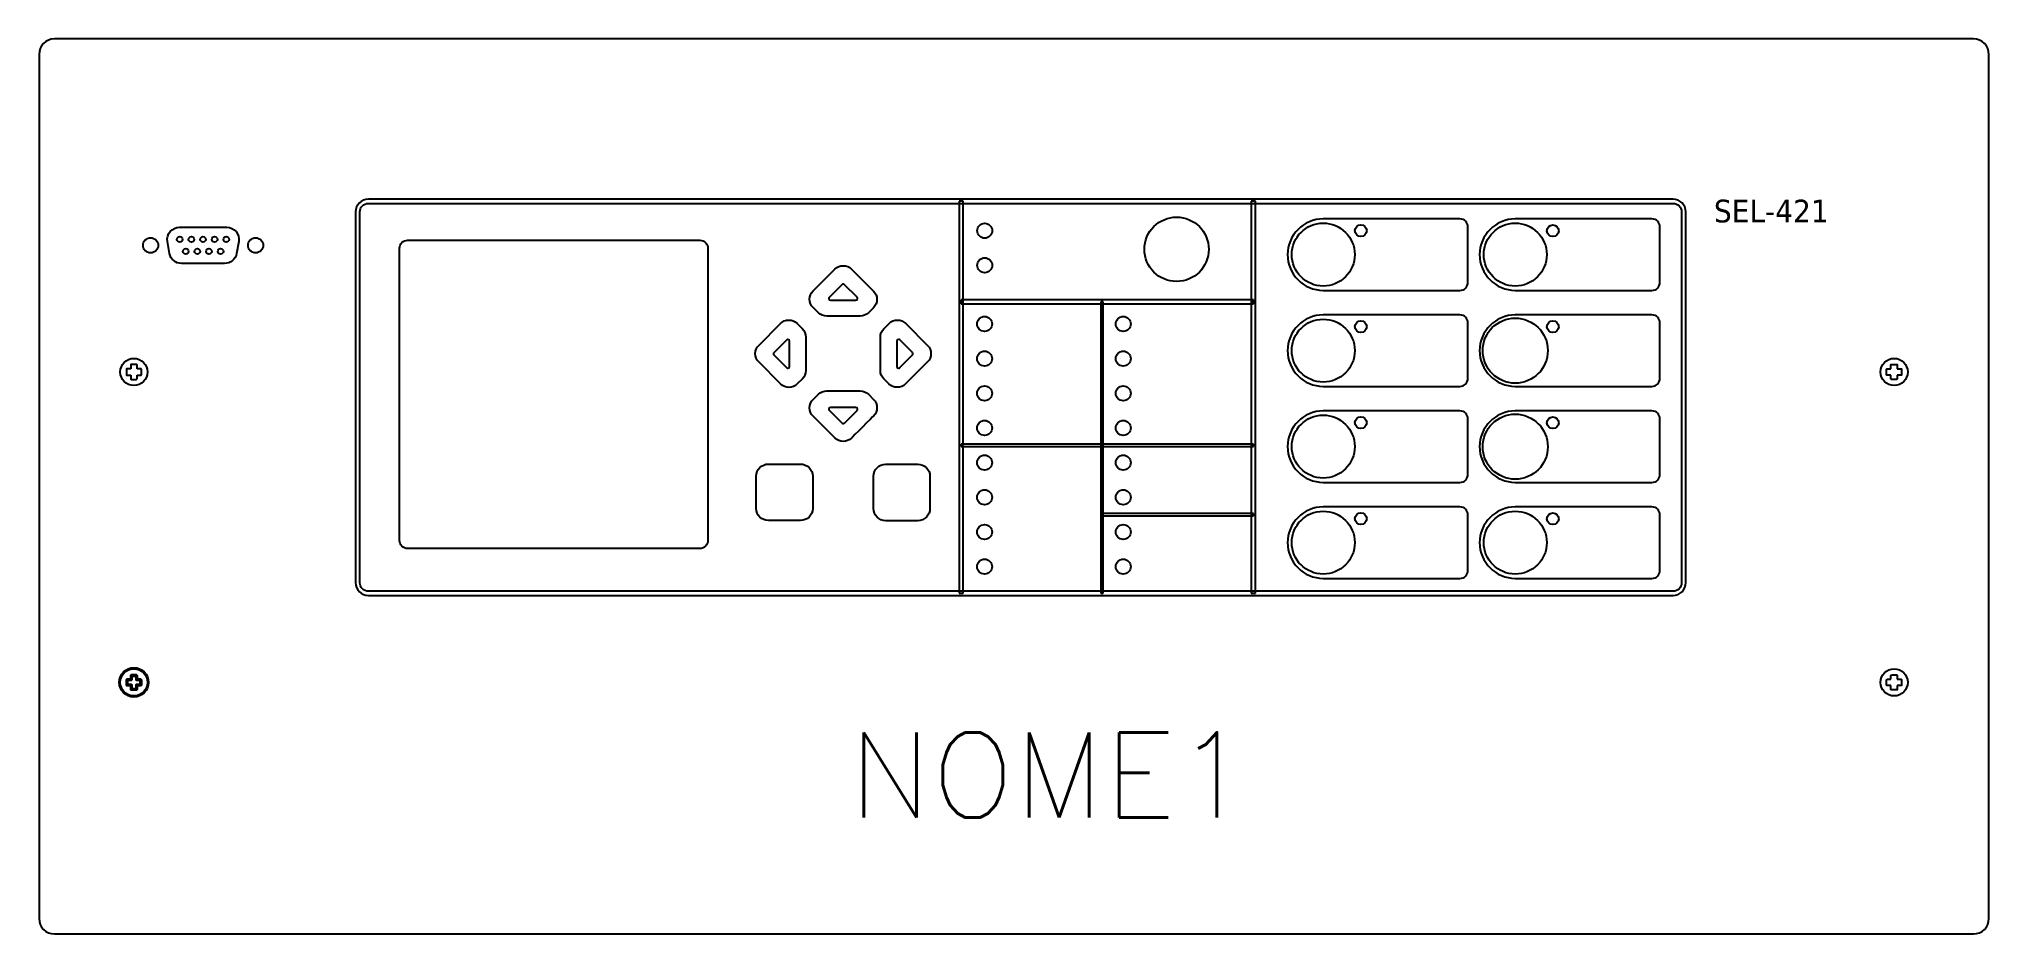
# Model space of a CAD drawing. Header units: millimetres. Extents: x -17.8 to 20.8, y 37.4 to 55.1.
import ezdxf
from ezdxf.enums import TextEntityAlignment as Align

# ---------------------------------------------------------------- set-up
doc = ezdxf.new("R2010")
doc.units = ezdxf.units.MM
doc.styles.add('ROMANS', font='romans', dxfattribs={"height": 2})
doc.styles.add('verdana', font='verdana.TTF')

msp = doc.modelspace()

# ---------------------------------------------------------------- linework, layer by layer
at = {"color": 7}
for p, q in [((0.419, 51.876), (0.419, 44.115)), ((0.503, 51.876), (0.419, 51.876)), ((0.503, 44.115), (0.503, 51.876)), ((6.205, 51.876), (6.205, 44.115)), ((6.29, 51.876), (6.205, 51.876)), ((6.29, 44.115), (6.29, 51.876)), ((0.461, 49.927), (0.461, 49.843)), ((6.247, 49.927), (0.461, 49.927)), ((0.461, 49.843), (6.247, 49.843)), ((3.227, 49.885), (3.227, 44.115)), ((3.27, 49.885), (3.227, 49.885)), ((3.27, 44.115), (3.27, 49.885)), ((6.247, 49.843), (6.247, 49.927)), ((0.461, 47.066), (0.461, 47.024)), ((6.247, 47.066), (0.461, 47.066)), ((0.461, 47.024), (6.247, 47.024)), ((6.247, 47.024), (6.247, 47.066)), ((3.248, 45.693), (3.248, 45.651)), ((6.247, 45.693), (3.248, 45.693)), ((3.248, 45.651), (6.247, 45.651)), ((6.247, 45.651), (6.247, 45.693)), ((0.419, 44.115), (0.503, 44.115)), ((3.227, 44.115), (3.27, 44.115)), ((6.205, 44.115), (6.29, 44.115))]:
    msp.add_line(p, q, dxfattribs=at)
for centre, radius in [((0.927, 51.294), 0.148), ((4.726, 50.925), 0.637), ((7.63, 50.82), 0.623), ((8.373, 51.295), 0.116), ((11.431, 50.82), 0.623), ((12.174, 51.293), 0.116), ((-15.584, 51.004), 0.15), ((-15.007, 51.122), 0.0549), ((-14.777, 51.122), 0.0549), ((-14.547, 51.122), 0.0549), ((-14.317, 51.122), 0.0549), ((-14.087, 51.122), 0.0549), ((-13.506, 51.004), 0.15), ((-14.889, 50.885), 0.0549), ((-14.659, 50.885), 0.0549), ((-14.429, 50.885), 0.0549), ((-14.198, 50.885), 0.0549), ((0.927, 50.609), 0.148), ((0.925, 49.447), 0.148), ((3.67, 49.447), 0.148), ((7.63, 48.919), 0.623), ((8.373, 49.394), 0.116), ((11.431, 48.919), 0.644), ((12.174, 49.393), 0.116), ((-15.915, 48.497), 0.269), ((0.925, 48.761), 0.148), ((3.67, 48.761), 0.148), ((18.93, 48.497), 0.269), ((0.925, 48.074), 0.148), ((3.67, 48.074), 0.148), ((0.925, 47.388), 0.148), ((3.67, 47.388), 0.148), ((7.63, 47.019), 0.623), ((8.373, 47.494), 0.116), ((11.431, 47.018), 0.644), ((12.174, 47.492), 0.116), ((0.925, 46.702), 0.148), ((3.67, 46.702), 0.148), ((0.925, 46.016), 0.148), ((3.67, 46.016), 0.148), ((7.63, 45.118), 0.623), ((8.373, 45.593), 0.116), ((11.431, 45.118), 0.623), ((12.174, 45.591), 0.116), ((0.925, 45.329), 0.148), ((3.67, 45.329), 0.148), ((0.925, 44.643), 0.148), ((3.67, 44.643), 0.148), ((-15.915, 42.352), 0.291), ((-15.915, 42.352), 0.291), ((-15.915, 42.352), 0.269), ((-15.915, 42.352), 0.269), ((18.93, 42.352), 0.269)]:
    msp.add_circle(centre, radius, dxfattribs=at)
for points, knots in [([(20.502, 55.089), (20.502, 55.089), (-17.488, 55.089), (-17.488, 55.089), (-17.656, 55.089), (-17.793, 54.951), (-17.793, 54.782)], [0, 0, 0, 0, 1, 1, 1, 2, 2, 2, 2]), ([(20.808, 37.677), (20.808, 37.677), (20.808, 54.782), (20.808, 54.782), (20.808, 54.951), (20.671, 55.089), (20.502, 55.089)], [6, 6, 6, 6, 7, 7, 7, 8, 8, 8, 8]), ([(-17.793, 54.782), (-17.793, 54.782), (-17.793, 37.677), (-17.793, 37.677), (-17.793, 37.508), (-17.656, 37.371), (-17.488, 37.371)], [2, 2, 2, 2, 3, 3, 3, 4, 4, 4, 4]), ([(-15.251, 51.078), (-15.251, 51.078), (-15.251, 51.078), (-15.251, 51.078), (-15.263, 51.148), (-15.244, 51.221), (-15.198, 51.276), (-15.151, 51.331), (-15.083, 51.363), (-15.011, 51.363)], [6, 6, 6, 6, 7, 7, 7, 8, 8, 8, 9, 9, 9, 9]), ([(-15.011, 51.363), (-15.011, 51.363), (-14.078, 51.363), (-14.078, 51.363), (-14.006, 51.363), (-13.938, 51.331), (-13.892, 51.276), (-13.846, 51.221), (-13.826, 51.148), (-13.84, 51.078)], [9, 9, 9, 9, 10, 10, 10, 11, 11, 11, 12, 12, 12, 12]), ([(10.335, 51.527), (10.335, 51.527), (7.63, 51.527), (7.63, 51.527), (7.24, 51.527), (6.922, 51.21), (6.922, 50.82), (6.922, 50.43), (7.24, 50.112), (7.63, 50.112)], [0, 0, 0, 0, 1, 1, 1, 2, 2, 2, 3, 3, 3, 3]), ([(10.493, 50.271), (10.493, 50.271), (10.493, 51.369), (10.493, 51.369), (10.493, 51.456), (10.422, 51.527), (10.335, 51.527)], [5, 5, 5, 5, 6, 6, 6, 7, 7, 7, 7]), ([(14.136, 51.527), (14.136, 51.527), (11.431, 51.527), (11.431, 51.527), (11.041, 51.527), (10.724, 51.21), (10.724, 50.82), (10.724, 50.43), (11.041, 50.112), (11.431, 50.112)], [0, 0, 0, 0, 1, 1, 1, 2, 2, 2, 3, 3, 3, 3]), ([(14.294, 50.271), (14.294, 50.271), (14.294, 51.369), (14.294, 51.369), (14.294, 51.456), (14.223, 51.527), (14.136, 51.527)], [5, 5, 5, 5, 6, 6, 6, 7, 7, 7, 7]), ([(-13.84, 51.078), (-13.84, 51.078), (-13.881, 50.845), (-13.881, 50.845), (-13.901, 50.729), (-14.002, 50.645), (-14.12, 50.645)], [0, 0, 0, 0, 1, 1, 1, 2, 2, 2, 2]), ([(-14.12, 50.645), (-14.12, 50.645), (-14.971, 50.645), (-14.971, 50.645), (-15.09, 50.645), (-15.19, 50.729), (-15.21, 50.845)], [2, 2, 2, 2, 3, 3, 3, 4, 4, 4, 4]), ([(-2.469, 50.1), (-2.469, 50.1), (-2.037, 50.535), (-2.037, 50.535), (-1.993, 50.577), (-1.936, 50.601), (-1.874, 50.601), (-1.811, 50.602), (-1.753, 50.577), (-1.708, 50.533)], [3, 3, 3, 3, 4, 4, 4, 5, 5, 5, 6, 6, 6, 6]), ([(-1.901, 50.222), (-1.901, 50.222), (-2.144, 49.979), (-2.144, 49.979), (-2.153, 49.973), (-2.16, 49.963), (-2.16, 49.951), (-2.16, 49.933), (-2.144, 49.917), (-2.126, 49.917), (-2.125, 49.917), (-2.125, 49.918), (-2.125, 49.918)], [5, 5, 5, 5, 6, 6, 6, 7, 7, 7, 8, 8, 8, 9, 9, 9, 9]), ([(-1.847, 50.225), (-1.847, 50.225), (-1.848, 50.225), (-1.848, 50.225), (-1.854, 50.232), (-1.863, 50.237), (-1.873, 50.237), (-1.885, 50.237), (-1.896, 50.231), (-1.901, 50.222)], [2, 2, 2, 2, 3, 3, 3, 4, 4, 4, 5, 5, 5, 5]), ([(-1.708, 50.535), (-1.708, 50.535), (-1.274, 50.099), (-1.274, 50.099), (-1.184, 50.008), (-1.184, 49.861), (-1.274, 49.769)], [7, 7, 7, 7, 8, 8, 8, 9, 9, 9, 9]), ([(7.63, 50.112), (7.63, 50.112), (10.335, 50.112), (10.335, 50.112), (10.422, 50.112), (10.493, 50.183), (10.493, 50.271)], [3, 3, 3, 3, 4, 4, 4, 5, 5, 5, 5]), ([(11.431, 50.112), (11.431, 50.112), (14.136, 50.112), (14.136, 50.112), (14.223, 50.112), (14.294, 50.183), (14.294, 50.271)], [3, 3, 3, 3, 4, 4, 4, 5, 5, 5, 5]), ([(-2.364, 49.668), (-2.364, 49.668), (-2.469, 49.772), (-2.469, 49.772), (-2.514, 49.817), (-2.538, 49.876), (-2.538, 49.938), (-2.537, 50), (-2.513, 50.057), (-2.469, 50.1)], [0, 0, 0, 0, 1, 1, 1, 2, 2, 2, 3, 3, 3, 3]), ([(-2.125, 49.918), (-2.125, 49.918), (-1.623, 49.918), (-1.623, 49.918), (-1.623, 49.918), (-1.623, 49.917), (-1.623, 49.917), (-1.604, 49.917), (-1.589, 49.933), (-1.589, 49.951), (-1.589, 49.96), (-1.592, 49.968), (-1.598, 49.974)], [9, 9, 9, 9, 10, 10, 10, 11, 11, 11, 12, 12, 12, 13, 13, 13, 13]), ([(-3.547, 49.024), (-3.547, 49.024), (-3.114, 49.457), (-3.114, 49.457), (-3.071, 49.501), (-3.013, 49.525), (-2.952, 49.525), (-2.889, 49.526), (-2.831, 49.501), (-2.786, 49.457)], [3, 3, 3, 3, 4, 4, 4, 5, 5, 5, 6, 6, 6, 6]), ([(-2.786, 49.457), (-2.786, 49.457), (-2.681, 49.352), (-2.681, 49.352), (-2.637, 49.308), (-2.613, 49.25), (-2.613, 49.188)], [6, 6, 6, 6, 7, 7, 7, 8, 8, 8, 8]), ([(-1.539, 49.603), (-1.539, 49.603), (-2.2, 49.601), (-2.2, 49.601), (-2.264, 49.603), (-2.323, 49.626), (-2.364, 49.668)], [11, 11, 11, 11, 12, 12, 12, 13, 13, 13, 13]), ([(-1.274, 49.769), (-1.274, 49.769), (-1.375, 49.668), (-1.375, 49.668), (-1.417, 49.626), (-1.475, 49.603), (-1.539, 49.603)], [9, 9, 9, 9, 10, 10, 10, 11, 11, 11, 11]), ([(-1.07, 49.352), (-1.07, 49.352), (-0.965, 49.457), (-0.965, 49.457), (-0.921, 49.501), (-0.862, 49.526), (-0.8, 49.525), (-0.738, 49.525), (-0.681, 49.501), (-0.637, 49.457)], [4, 4, 4, 4, 5, 5, 5, 6, 6, 6, 7, 7, 7, 7]), ([(-0.637, 49.457), (-0.637, 49.457), (-0.203, 49.024), (-0.203, 49.024), (-0.113, 48.934), (-0.114, 48.787), (-0.205, 48.696)], [7, 7, 7, 7, 8, 8, 8, 9, 9, 9, 9]), ([(10.335, 49.627), (10.335, 49.627), (7.63, 49.627), (7.63, 49.627), (7.24, 49.627), (6.922, 49.309), (6.922, 48.919), (6.922, 48.529), (7.24, 48.212), (7.63, 48.212)], [0, 0, 0, 0, 1, 1, 1, 2, 2, 2, 3, 3, 3, 3]), ([(10.493, 48.37), (10.493, 48.37), (10.493, 49.468), (10.493, 49.468), (10.493, 49.556), (10.422, 49.627), (10.335, 49.627)], [5, 5, 5, 5, 6, 6, 6, 7, 7, 7, 7]), ([(14.136, 49.626), (14.136, 49.626), (11.431, 49.626), (11.431, 49.626), (11.041, 49.626), (10.724, 49.309), (10.724, 48.919), (10.724, 48.529), (11.041, 48.212), (11.431, 48.212)], [0, 0, 0, 0, 1, 1, 1, 2, 2, 2, 3, 3, 3, 3]), ([(14.294, 48.37), (14.294, 48.37), (14.294, 49.468), (14.294, 49.468), (14.294, 49.556), (14.223, 49.626), (14.136, 49.626)], [5, 5, 5, 5, 6, 6, 6, 7, 7, 7, 7]), ([(-2.936, 49.106), (-2.935, 49.106), (-2.935, 49.106), (-2.935, 49.107), (-2.935, 49.125), (-2.95, 49.14), (-2.969, 49.14), (-2.978, 49.14), (-2.986, 49.137), (-2.992, 49.131)], [0, 0, 0, 0, 1, 1, 1, 2, 2, 2, 3, 3, 3, 3]), ([(-2.613, 49.188), (-2.613, 49.188), (-2.613, 48.526), (-2.613, 48.526), (-2.613, 48.464), (-2.637, 48.405), (-2.681, 48.362)], [8, 8, 8, 8, 9, 9, 9, 10, 10, 10, 10]), ([(-1.137, 48.526), (-1.137, 48.526), (-1.137, 49.188), (-1.137, 49.188), (-1.137, 49.251), (-1.113, 49.309), (-1.07, 49.352)], [2, 2, 2, 2, 3, 3, 3, 4, 4, 4, 4]), ([(-0.755, 49.131), (-0.755, 49.131), (-0.755, 49.131), (-0.755, 49.131), (-0.761, 49.137), (-0.769, 49.14), (-0.778, 49.14), (-0.797, 49.14), (-0.812, 49.125), (-0.812, 49.107), (-0.812, 49.106), (-0.811, 49.106), (-0.811, 49.106)], [3, 3, 3, 3, 4, 4, 4, 5, 5, 5, 6, 6, 6, 7, 7, 7, 7]), ([(-0.811, 49.106), (-0.811, 49.106), (-0.811, 48.605), (-0.811, 48.605), (-0.811, 48.604), (-0.812, 48.604), (-0.812, 48.604), (-0.812, 48.585), (-0.797, 48.57), (-0.778, 48.57), (-0.766, 48.57), (-0.756, 48.576), (-0.75, 48.586)], [7, 7, 7, 7, 8, 8, 8, 9, 9, 9, 10, 10, 10, 11, 11, 11, 11]), ([(-15.862, 48.645), (-15.862, 48.645), (-15.968, 48.645), (-15.968, 48.645), (-15.973, 48.645), (-15.978, 48.64), (-15.978, 48.634)], [3, 3, 3, 3, 4, 4, 4, 5, 5, 5, 5]), ([(-15.851, 48.56), (-15.851, 48.56), (-15.851, 48.634), (-15.851, 48.634), (-15.851, 48.64), (-15.856, 48.645), (-15.862, 48.645)], [1, 1, 1, 1, 2, 2, 2, 3, 3, 3, 3]), ([(-3.113, 48.26), (-3.113, 48.26), (-3.547, 48.696), (-3.547, 48.696), (-3.591, 48.74), (-3.616, 48.799), (-3.615, 48.862), (-3.615, 48.923), (-3.591, 48.981), (-3.547, 49.024)], [0, 0, 0, 0, 1, 1, 1, 2, 2, 2, 3, 3, 3, 3]), ([(-3.243, 48.882), (-3.243, 48.882), (-3.243, 48.881), (-3.243, 48.881), (-3.25, 48.875), (-3.255, 48.866), (-3.255, 48.856), (-3.255, 48.844), (-3.248, 48.834), (-3.239, 48.828)], [5, 5, 5, 5, 6, 6, 6, 7, 7, 7, 8, 8, 8, 8]), ([(-3.239, 48.828), (-3.239, 48.828), (-2.997, 48.586), (-2.997, 48.586), (-2.991, 48.576), (-2.981, 48.57), (-2.969, 48.57), (-2.95, 48.57), (-2.935, 48.585), (-2.935, 48.604), (-2.935, 48.604), (-2.935, 48.604), (-2.936, 48.605)], [8, 8, 8, 8, 9, 9, 9, 10, 10, 10, 11, 11, 11, 12, 12, 12, 12]), ([(-0.203, 48.696), (-0.203, 48.696), (-0.639, 48.26), (-0.639, 48.26), (-0.73, 48.171), (-0.878, 48.171), (-0.969, 48.26)], [10, 10, 10, 10, 11, 11, 11, 12, 12, 12, 12]), ([(-0.75, 48.586), (-0.75, 48.586), (-0.508, 48.828), (-0.508, 48.828), (-0.499, 48.834), (-0.492, 48.844), (-0.492, 48.856)], [11, 11, 11, 11, 12, 12, 12, 13, 13, 13, 13]), ([(18.866, 48.56), (18.866, 48.56), (18.866, 48.634), (18.866, 48.634), (18.866, 48.64), (18.871, 48.645), (18.876, 48.645)], [12, 12, 12, 12, 13, 13, 13, 14, 14, 14, 14]), ([(18.876, 48.645), (18.876, 48.645), (18.983, 48.645), (18.983, 48.645), (18.988, 48.645), (18.993, 48.64), (18.993, 48.634)], [14, 14, 14, 14, 15, 15, 15, 16, 16, 16, 16]), ([(-15.978, 48.56), (-15.978, 48.56), (-16.052, 48.56), (-16.052, 48.56), (-16.058, 48.56), (-16.063, 48.556), (-16.063, 48.55)], [6, 6, 6, 6, 7, 7, 7, 8, 8, 8, 8]), ([(-16.063, 48.55), (-16.063, 48.55), (-16.063, 48.444), (-16.063, 48.444), (-16.063, 48.438), (-16.058, 48.434), (-16.052, 48.434)], [8, 8, 8, 8, 9, 9, 9, 10, 10, 10, 10]), ([(-15.978, 48.434), (-15.978, 48.434), (-15.978, 48.359), (-15.978, 48.359), (-15.978, 48.353), (-15.973, 48.349), (-15.968, 48.349)], [11, 11, 11, 11, 12, 12, 12, 13, 13, 13, 13]), ([(-15.968, 48.349), (-15.968, 48.349), (-15.862, 48.349), (-15.862, 48.349), (-15.856, 48.349), (-15.851, 48.353), (-15.851, 48.359)], [13, 13, 13, 13, 14, 14, 14, 15, 15, 15, 15]), ([(-15.851, 48.434), (-15.851, 48.434), (-15.777, 48.434), (-15.777, 48.434), (-15.772, 48.434), (-15.767, 48.438), (-15.767, 48.444)], [16, 16, 16, 16, 17, 17, 17, 18, 18, 18, 18]), ([(-15.767, 48.444), (-15.767, 48.444), (-15.767, 48.55), (-15.767, 48.55), (-15.767, 48.556), (-15.772, 48.56), (-15.777, 48.56)], [18, 18, 18, 18, 19, 19, 19, 20, 20, 20, 20]), ([(-2.681, 48.362), (-2.681, 48.362), (-2.783, 48.26), (-2.783, 48.26), (-2.874, 48.169), (-3.022, 48.169), (-3.113, 48.26)], [10, 10, 10, 10, 11, 11, 11, 12, 12, 12, 12]), ([(-0.969, 48.26), (-0.969, 48.26), (-1.07, 48.362), (-1.07, 48.362), (-1.113, 48.404), (-1.137, 48.463), (-1.137, 48.526)], [0, 0, 0, 0, 1, 1, 1, 2, 2, 2, 2]), ([(7.63, 48.212), (7.63, 48.212), (10.335, 48.212), (10.335, 48.212), (10.422, 48.212), (10.493, 48.283), (10.493, 48.37)], [3, 3, 3, 3, 4, 4, 4, 5, 5, 5, 5]), ([(11.431, 48.212), (11.431, 48.212), (14.136, 48.212), (14.136, 48.212), (14.223, 48.212), (14.294, 48.283), (14.294, 48.37)], [3, 3, 3, 3, 4, 4, 4, 5, 5, 5, 5]), ([(18.782, 48.444), (18.782, 48.444), (18.782, 48.55), (18.782, 48.55), (18.782, 48.556), (18.786, 48.56), (18.792, 48.56)], [9, 9, 9, 9, 10, 10, 10, 11, 11, 11, 11]), ([(18.866, 48.434), (18.866, 48.434), (18.792, 48.434), (18.792, 48.434), (18.786, 48.434), (18.782, 48.438), (18.782, 48.444)], [7, 7, 7, 7, 8, 8, 8, 9, 9, 9, 9]), ([(18.983, 48.349), (18.983, 48.349), (18.876, 48.349), (18.876, 48.349), (18.871, 48.349), (18.866, 48.353), (18.866, 48.359)], [4, 4, 4, 4, 5, 5, 5, 6, 6, 6, 6]), ([(18.993, 48.434), (18.993, 48.434), (18.993, 48.359), (18.993, 48.359), (18.993, 48.353), (18.988, 48.349), (18.983, 48.349)], [2, 2, 2, 2, 3, 3, 3, 4, 4, 4, 4]), ([(18.993, 48.56), (18.993, 48.56), (19.067, 48.56), (19.067, 48.56), (19.073, 48.56), (19.077, 48.556), (19.077, 48.55)], [17, 17, 17, 17, 18, 18, 18, 19, 19, 19, 19]), ([(-2.036, 47.191), (-2.036, 47.191), (-2.469, 47.623), (-2.469, 47.623), (-2.513, 47.667), (-2.537, 47.724), (-2.538, 47.786), (-2.538, 47.848), (-2.514, 47.907), (-2.469, 47.952)], [0, 0, 0, 0, 1, 1, 1, 2, 2, 2, 3, 3, 3, 3]), ([(-2.469, 47.952), (-2.469, 47.952), (-2.364, 48.056), (-2.364, 48.056), (-2.32, 48.1), (-2.261, 48.124), (-2.201, 48.123)], [3, 3, 3, 3, 4, 4, 4, 5, 5, 5, 5]), ([(-2.201, 48.123), (-2.201, 48.123), (-1.539, 48.123), (-1.539, 48.123), (-1.479, 48.124), (-1.419, 48.1), (-1.375, 48.056)], [5, 5, 5, 5, 6, 6, 6, 7, 7, 7, 7]), ([(-1.375, 48.056), (-1.375, 48.056), (-1.274, 47.955), (-1.274, 47.955), (-1.228, 47.91), (-1.206, 47.849), (-1.206, 47.79), (-1.206, 47.73), (-1.228, 47.671), (-1.274, 47.625)], [7, 7, 7, 7, 8, 8, 8, 9, 9, 9, 10, 10, 10, 10]), ([(-2.125, 47.794), (-2.125, 47.794), (-2.125, 47.794), (-2.126, 47.794), (-2.144, 47.794), (-2.16, 47.779), (-2.16, 47.76), (-2.16, 47.748), (-2.153, 47.739), (-2.144, 47.732)], [3, 3, 3, 3, 4, 4, 4, 5, 5, 5, 6, 6, 6, 6]), ([(-2.144, 47.732), (-2.144, 47.732), (-1.901, 47.49), (-1.901, 47.49), (-1.896, 47.481), (-1.885, 47.474), (-1.873, 47.474), (-1.863, 47.474), (-1.854, 47.48), (-1.848, 47.487)], [6, 6, 6, 6, 7, 7, 7, 8, 8, 8, 9, 9, 9, 9]), ([(-1.274, 47.625), (-1.274, 47.625), (-1.708, 47.19), (-1.708, 47.189), (-1.8, 47.099), (-1.947, 47.1), (-2.036, 47.191)], [10, 10, 10, 10, 11, 11, 11, 12, 12, 12, 12]), ([(-1.589, 47.76), (-1.589, 47.779), (-1.604, 47.794), (-1.623, 47.794), (-1.623, 47.794), (-1.623, 47.794), (-1.623, 47.794)], [0, 0, 0, 0, 1, 1, 1, 2, 2, 2, 2]), ([(-1.598, 47.737), (-1.598, 47.737), (-1.598, 47.737), (-1.598, 47.737), (-1.592, 47.743), (-1.589, 47.752), (-1.589, 47.76)], [11, 11, 11, 11, 12, 12, 12, 13, 13, 13, 13]), ([(10.335, 47.726), (10.335, 47.726), (7.63, 47.726), (7.63, 47.726), (7.24, 47.726), (6.922, 47.409), (6.922, 47.019), (6.922, 46.629), (7.24, 46.311), (7.63, 46.311)], [0, 0, 0, 0, 1, 1, 1, 2, 2, 2, 3, 3, 3, 3]), ([(10.493, 46.47), (10.493, 46.47), (10.493, 47.568), (10.493, 47.568), (10.493, 47.655), (10.422, 47.726), (10.335, 47.726)], [5, 5, 5, 5, 6, 6, 6, 7, 7, 7, 7]), ([(14.136, 47.726), (14.136, 47.726), (11.431, 47.726), (11.431, 47.726), (11.041, 47.726), (10.724, 47.409), (10.724, 47.019), (10.724, 46.628), (11.041, 46.311), (11.431, 46.311)], [0, 0, 0, 0, 1, 1, 1, 2, 2, 2, 3, 3, 3, 3]), ([(14.294, 46.469), (14.294, 46.469), (14.294, 47.568), (14.294, 47.568), (14.294, 47.655), (14.223, 47.726), (14.136, 47.726)], [5, 5, 5, 5, 6, 6, 6, 7, 7, 7, 7]), ([(-3.596, 45.795), (-3.596, 45.795), (-3.596, 46.433), (-3.596, 46.433), (-3.596, 46.566), (-3.487, 46.674), (-3.354, 46.674)], [0, 0, 0, 0, 1, 1, 1, 2, 2, 2, 2]), ([(-3.354, 46.674), (-3.354, 46.674), (-2.719, 46.674), (-2.719, 46.674), (-2.585, 46.674), (-2.477, 46.566), (-2.477, 46.433)], [2, 2, 2, 2, 3, 3, 3, 4, 4, 4, 4]), ([(-2.477, 46.433), (-2.477, 46.433), (-2.477, 45.795), (-2.477, 45.795), (-2.477, 45.663), (-2.585, 45.555), (-2.719, 45.555)], [4, 4, 4, 4, 5, 5, 5, 6, 6, 6, 6]), ([(-1.275, 45.794), (-1.275, 45.794), (-1.275, 46.432), (-1.275, 46.432), (-1.275, 46.565), (-1.166, 46.673), (-1.033, 46.673)], [0, 0, 0, 0, 1, 1, 1, 2, 2, 2, 2]), ([(-1.033, 46.673), (-1.033, 46.673), (-0.398, 46.673), (-0.398, 46.673), (-0.264, 46.673), (-0.156, 46.565), (-0.156, 46.432)], [2, 2, 2, 2, 3, 3, 3, 4, 4, 4, 4]), ([(-0.156, 46.432), (-0.156, 46.432), (-0.156, 45.794), (-0.156, 45.794), (-0.156, 45.661), (-0.264, 45.553), (-0.398, 45.553)], [4, 4, 4, 4, 5, 5, 5, 6, 6, 6, 6]), ([(7.63, 46.311), (7.63, 46.311), (10.335, 46.311), (10.335, 46.311), (10.422, 46.311), (10.493, 46.382), (10.493, 46.47)], [3, 3, 3, 3, 4, 4, 4, 5, 5, 5, 5]), ([(11.431, 46.311), (11.431, 46.311), (14.136, 46.311), (14.136, 46.311), (14.223, 46.311), (14.294, 46.382), (14.294, 46.469)], [3, 3, 3, 3, 4, 4, 4, 5, 5, 5, 5]), ([(-2.719, 45.555), (-2.719, 45.555), (-3.354, 45.555), (-3.354, 45.555), (-3.487, 45.555), (-3.596, 45.663), (-3.596, 45.795)], [6, 6, 6, 6, 7, 7, 7, 8, 8, 8, 8]), ([(-0.398, 45.553), (-0.398, 45.553), (-1.033, 45.553), (-1.033, 45.553), (-1.166, 45.553), (-1.275, 45.661), (-1.275, 45.794)], [6, 6, 6, 6, 7, 7, 7, 8, 8, 8, 8]), ([(10.335, 45.826), (10.335, 45.826), (7.63, 45.826), (7.63, 45.826), (7.24, 45.826), (6.922, 45.508), (6.922, 45.118), (6.922, 44.728), (7.24, 44.411), (7.63, 44.411)], [0, 0, 0, 0, 1, 1, 1, 2, 2, 2, 3, 3, 3, 3]), ([(10.493, 44.569), (10.493, 44.569), (10.493, 45.667), (10.493, 45.667), (10.493, 45.755), (10.422, 45.826), (10.335, 45.826)], [5, 5, 5, 5, 6, 6, 6, 7, 7, 7, 7]), ([(14.136, 45.826), (14.136, 45.826), (11.431, 45.826), (11.431, 45.826), (11.041, 45.826), (10.724, 45.508), (10.724, 45.118), (10.724, 44.728), (11.041, 44.411), (11.431, 44.411)], [0, 0, 0, 0, 1, 1, 1, 2, 2, 2, 3, 3, 3, 3]), ([(14.294, 44.569), (14.294, 44.569), (14.294, 45.667), (14.294, 45.667), (14.294, 45.754), (14.223, 45.826), (14.136, 45.826)], [5, 5, 5, 5, 6, 6, 6, 7, 7, 7, 7]), ([(7.63, 44.411), (7.63, 44.411), (10.335, 44.411), (10.335, 44.411), (10.422, 44.411), (10.493, 44.481), (10.493, 44.569)], [3, 3, 3, 3, 4, 4, 4, 5, 5, 5, 5]), ([(11.431, 44.411), (11.431, 44.411), (14.136, 44.411), (14.136, 44.411), (14.223, 44.411), (14.294, 44.481), (14.294, 44.569)], [3, 3, 3, 3, 4, 4, 4, 5, 5, 5, 5]), ([(-15.978, 42.415), (-15.978, 42.415), (-15.978, 42.489), (-15.978, 42.489), (-15.978, 42.495), (-15.973, 42.5), (-15.968, 42.5)], [12, 12, 12, 12, 13, 13, 13, 14, 14, 14, 14]), ([(-15.862, 42.5), (-15.862, 42.5), (-15.968, 42.5), (-15.968, 42.5), (-15.973, 42.5), (-15.978, 42.495), (-15.978, 42.489)], [3, 3, 3, 3, 4, 4, 4, 5, 5, 5, 5]), ([(-15.968, 42.5), (-15.968, 42.5), (-15.862, 42.5), (-15.862, 42.5), (-15.856, 42.5), (-15.851, 42.495), (-15.851, 42.489)], [14, 14, 14, 14, 15, 15, 15, 16, 16, 16, 16]), ([(-15.957, 42.478), (-15.957, 42.478), (-15.957, 42.404), (-15.957, 42.404), (-15.957, 42.399), (-15.962, 42.393), (-15.968, 42.393)], [4, 4, 4, 4, 5, 5, 5, 6, 6, 6, 6]), ([(-15.872, 42.478), (-15.872, 42.478), (-15.872, 42.404), (-15.872, 42.404), (-15.872, 42.399), (-15.868, 42.393), (-15.862, 42.393)], [11, 11, 11, 11, 12, 12, 12, 13, 13, 13, 13]), ([(-15.851, 42.415), (-15.851, 42.415), (-15.851, 42.489), (-15.851, 42.489), (-15.851, 42.495), (-15.856, 42.5), (-15.862, 42.5)], [1, 1, 1, 1, 2, 2, 2, 3, 3, 3, 3]), ([(18.866, 42.415), (18.866, 42.415), (18.866, 42.489), (18.866, 42.489), (18.866, 42.495), (18.871, 42.5), (18.876, 42.5)], [12, 12, 12, 12, 13, 13, 13, 14, 14, 14, 14]), ([(18.876, 42.5), (18.876, 42.5), (18.983, 42.5), (18.983, 42.5), (18.988, 42.5), (18.993, 42.495), (18.993, 42.489)], [14, 14, 14, 14, 15, 15, 15, 16, 16, 16, 16]), ([(-16.063, 42.299), (-16.063, 42.299), (-16.063, 42.404), (-16.063, 42.404), (-16.063, 42.41), (-16.058, 42.415), (-16.052, 42.415)], [9, 9, 9, 9, 10, 10, 10, 11, 11, 11, 11]), ([(-15.978, 42.415), (-15.978, 42.415), (-16.052, 42.415), (-16.052, 42.415), (-16.058, 42.415), (-16.063, 42.41), (-16.063, 42.404)], [6, 6, 6, 6, 7, 7, 7, 8, 8, 8, 8]), ([(-16.063, 42.404), (-16.063, 42.404), (-16.063, 42.299), (-16.063, 42.299), (-16.063, 42.293), (-16.058, 42.288), (-16.052, 42.288)], [8, 8, 8, 8, 9, 9, 9, 10, 10, 10, 10]), ([(-15.978, 42.288), (-15.978, 42.288), (-16.052, 42.288), (-16.052, 42.288), (-16.058, 42.288), (-16.063, 42.293), (-16.063, 42.299)], [7, 7, 7, 7, 8, 8, 8, 9, 9, 9, 9]), ([(-16.041, 42.393), (-16.041, 42.393), (-15.968, 42.393), (-15.968, 42.393), (-15.962, 42.393), (-15.957, 42.399), (-15.957, 42.404)], [7, 7, 7, 7, 8, 8, 8, 9, 9, 9, 9]), ([(-16.041, 42.31), (-16.041, 42.31), (-15.968, 42.31), (-15.968, 42.31), (-15.962, 42.31), (-15.957, 42.305), (-15.957, 42.299)], [8, 8, 8, 8, 9, 9, 9, 10, 10, 10, 10]), ([(-15.978, 42.288), (-15.978, 42.288), (-15.978, 42.214), (-15.978, 42.214), (-15.978, 42.208), (-15.973, 42.203), (-15.968, 42.203)], [11, 11, 11, 11, 12, 12, 12, 13, 13, 13, 13]), ([(-15.862, 42.203), (-15.862, 42.203), (-15.968, 42.203), (-15.968, 42.203), (-15.973, 42.203), (-15.978, 42.208), (-15.978, 42.214)], [4, 4, 4, 4, 5, 5, 5, 6, 6, 6, 6]), ([(-15.957, 42.225), (-15.957, 42.225), (-15.957, 42.299), (-15.957, 42.299), (-15.957, 42.305), (-15.962, 42.31), (-15.968, 42.31)], [3, 3, 3, 3, 4, 4, 4, 5, 5, 5, 5]), ([(-15.968, 42.203), (-15.968, 42.203), (-15.862, 42.203), (-15.862, 42.203), (-15.856, 42.203), (-15.851, 42.208), (-15.851, 42.214)], [13, 13, 13, 13, 14, 14, 14, 15, 15, 15, 15]), ([(-15.788, 42.393), (-15.788, 42.393), (-15.862, 42.393), (-15.862, 42.393), (-15.868, 42.393), (-15.872, 42.399), (-15.872, 42.404)], [0, 0, 0, 0, 1, 1, 1, 2, 2, 2, 2]), ([(-15.872, 42.225), (-15.872, 42.225), (-15.872, 42.299), (-15.872, 42.299), (-15.872, 42.305), (-15.868, 42.31), (-15.862, 42.31)], [12, 12, 12, 12, 13, 13, 13, 14, 14, 14, 14]), ([(-15.851, 42.288), (-15.851, 42.288), (-15.851, 42.214), (-15.851, 42.214), (-15.851, 42.208), (-15.856, 42.203), (-15.862, 42.203)], [2, 2, 2, 2, 3, 3, 3, 4, 4, 4, 4]), ([(-15.851, 42.415), (-15.851, 42.415), (-15.777, 42.415), (-15.777, 42.415), (-15.772, 42.415), (-15.767, 42.41), (-15.767, 42.404)], [17, 17, 17, 17, 18, 18, 18, 19, 19, 19, 19]), ([(-15.851, 42.288), (-15.851, 42.288), (-15.777, 42.288), (-15.777, 42.288), (-15.772, 42.288), (-15.767, 42.293), (-15.767, 42.299)], [16, 16, 16, 16, 17, 17, 17, 18, 18, 18, 18]), ([(-15.767, 42.299), (-15.767, 42.299), (-15.767, 42.404), (-15.767, 42.404), (-15.767, 42.41), (-15.772, 42.415), (-15.777, 42.415)], [18, 18, 18, 18, 19, 19, 19, 20, 20, 20, 20]), ([(18.782, 42.299), (18.782, 42.299), (18.782, 42.404), (18.782, 42.404), (18.782, 42.41), (18.786, 42.415), (18.792, 42.415)], [9, 9, 9, 9, 10, 10, 10, 11, 11, 11, 11]), ([(18.866, 42.288), (18.866, 42.288), (18.792, 42.288), (18.792, 42.288), (18.786, 42.288), (18.782, 42.293), (18.782, 42.299)], [7, 7, 7, 7, 8, 8, 8, 9, 9, 9, 9]), ([(18.983, 42.203), (18.983, 42.203), (18.876, 42.203), (18.876, 42.203), (18.871, 42.203), (18.866, 42.208), (18.866, 42.214)], [4, 4, 4, 4, 5, 5, 5, 6, 6, 6, 6]), ([(18.993, 42.288), (18.993, 42.288), (18.993, 42.214), (18.993, 42.214), (18.993, 42.208), (18.988, 42.203), (18.983, 42.203)], [2, 2, 2, 2, 3, 3, 3, 4, 4, 4, 4]), ([(18.993, 42.415), (18.993, 42.415), (19.067, 42.415), (19.067, 42.415), (19.073, 42.415), (19.077, 42.41), (19.077, 42.404)], [17, 17, 17, 17, 18, 18, 18, 19, 19, 19, 19]), ([(-17.488, 37.371), (-17.488, 37.371), (20.502, 37.371), (20.502, 37.371), (20.671, 37.371), (20.808, 37.508), (20.808, 37.677)], [4, 4, 4, 4, 5, 5, 5, 6, 6, 6, 6])]:
    msp.add_open_spline(points, degree=3, knots=knots, dxfattribs=at)
for points in [[(-11.273, 51.918), (-11.413, 51.918), (-11.526, 51.804), (-11.526, 51.665)], [(-11.442, 51.665), (-11.442, 51.758), (-11.366, 51.834), (-11.273, 51.834)], [(14.554, 51.918), (14.554, 51.918), (-11.273, 51.918), (-11.273, 51.918)], [(-11.273, 51.834), (-11.273, 51.834), (14.554, 51.834), (14.554, 51.834)], [(14.807, 51.665), (14.807, 51.804), (14.694, 51.918), (14.554, 51.918)], [(14.554, 51.834), (14.647, 51.834), (14.723, 51.758), (14.723, 51.665)], [(-11.526, 51.665), (-11.526, 51.665), (-11.526, 44.326), (-11.526, 44.326)], [(-11.442, 44.326), (-11.442, 44.326), (-11.442, 51.665), (-11.442, 51.665)], [(14.723, 51.665), (14.723, 51.665), (14.723, 44.326), (14.723, 44.326)], [(14.807, 44.326), (14.807, 44.326), (14.807, 51.665), (14.807, 51.665)], [(-15.21, 50.845), (-15.21, 50.845), (-15.252, 51.078), (-15.252, 51.078)], [(-15.252, 51.078), (-15.252, 51.078), (-15.251, 51.078), (-15.251, 51.078)], [(-10.655, 50.947), (-10.655, 51.034), (-10.584, 51.105), (-10.496, 51.105)], [(-10.496, 51.105), (-10.496, 51.105), (-4.71, 51.105), (-4.71, 51.105)], [(-4.71, 51.105), (-4.623, 51.105), (-4.552, 51.034), (-4.552, 50.947)], [(-10.655, 45.161), (-10.655, 45.161), (-10.655, 50.947), (-10.655, 50.947)], [(-4.552, 50.947), (-4.552, 50.947), (-4.552, 45.161), (-4.552, 45.161)], [(-1.598, 49.975), (-1.598, 49.975), (-1.847, 50.225), (-1.847, 50.225)], [(-1.708, 50.533), (-1.708, 50.533), (-1.708, 50.535), (-1.708, 50.535)], [(-1.598, 49.974), (-1.598, 49.974), (-1.598, 49.975), (-1.598, 49.975)], [(-2.992, 49.131), (-2.992, 49.131), (-3.243, 48.882), (-3.243, 48.882)], [(-2.992, 49.131), (-2.992, 49.131), (-2.992, 49.131), (-2.992, 49.131)], [(-2.936, 48.605), (-2.936, 48.605), (-2.936, 49.106), (-2.936, 49.106)], [(-0.504, 48.882), (-0.504, 48.882), (-0.755, 49.131), (-0.755, 49.131)], [(-0.504, 48.881), (-0.504, 48.881), (-0.504, 48.882), (-0.504, 48.882)], [(-0.492, 48.856), (-0.492, 48.866), (-0.497, 48.875), (-0.504, 48.881)], [(-0.205, 48.696), (-0.205, 48.696), (-0.203, 48.696), (-0.203, 48.696)], [(-16.052, 48.434), (-16.052, 48.434), (-15.978, 48.434), (-15.978, 48.434)], [(-15.978, 48.634), (-15.978, 48.634), (-15.978, 48.56), (-15.978, 48.56)], [(-15.777, 48.56), (-15.777, 48.56), (-15.851, 48.56), (-15.851, 48.56)], [(-15.851, 48.359), (-15.851, 48.359), (-15.851, 48.434), (-15.851, 48.434)], [(18.792, 48.56), (18.792, 48.56), (18.866, 48.56), (18.866, 48.56)], [(18.866, 48.359), (18.866, 48.359), (18.866, 48.434), (18.866, 48.434)], [(18.993, 48.634), (18.993, 48.634), (18.993, 48.56), (18.993, 48.56)], [(19.067, 48.434), (19.067, 48.434), (18.993, 48.434), (18.993, 48.434)], [(19.077, 48.444), (19.077, 48.438), (19.073, 48.434), (19.067, 48.434)], [(19.077, 48.55), (19.077, 48.55), (19.077, 48.444), (19.077, 48.444)], [(-1.623, 47.794), (-1.623, 47.794), (-2.125, 47.794), (-2.125, 47.794)], [(-1.848, 47.487), (-1.848, 47.487), (-1.847, 47.486), (-1.847, 47.486)], [(-1.847, 47.486), (-1.847, 47.486), (-1.598, 47.737), (-1.598, 47.737)], [(-10.496, 45.002), (-10.584, 45.002), (-10.655, 45.074), (-10.655, 45.161)], [(-4.71, 45.002), (-4.71, 45.002), (-10.496, 45.002), (-10.496, 45.002)], [(-4.552, 45.161), (-4.552, 45.074), (-4.623, 45.002), (-4.71, 45.002)], [(-11.526, 44.326), (-11.526, 44.186), (-11.413, 44.073), (-11.273, 44.073)], [(-11.273, 44.157), (-11.366, 44.157), (-11.442, 44.233), (-11.442, 44.326)], [(14.554, 44.157), (14.554, 44.157), (-11.273, 44.157), (-11.273, 44.157)], [(-11.273, 44.073), (-11.273, 44.073), (14.554, 44.073), (14.554, 44.073)], [(14.554, 44.073), (14.694, 44.073), (14.807, 44.186), (14.807, 44.326)], [(14.723, 44.326), (14.723, 44.233), (14.647, 44.157), (14.554, 44.157)], [(-15.978, 42.489), (-15.978, 42.489), (-15.978, 42.415), (-15.978, 42.415)], [(-15.872, 42.478), (-15.872, 42.478), (-15.957, 42.478), (-15.957, 42.478)], [(-15.957, 42.404), (-15.957, 42.404), (-15.957, 42.478), (-15.957, 42.478)], [(-15.957, 42.478), (-15.957, 42.478), (-15.872, 42.478), (-15.872, 42.478)], [(-15.872, 42.404), (-15.872, 42.404), (-15.872, 42.478), (-15.872, 42.478)], [(-15.851, 42.489), (-15.851, 42.489), (-15.851, 42.415), (-15.851, 42.415)], [(18.993, 42.489), (18.993, 42.489), (18.993, 42.415), (18.993, 42.415)], [(-16.052, 42.415), (-16.052, 42.415), (-15.978, 42.415), (-15.978, 42.415)], [(-16.052, 42.288), (-16.052, 42.288), (-15.978, 42.288), (-15.978, 42.288)], [(-15.968, 42.393), (-15.968, 42.393), (-16.041, 42.393), (-16.041, 42.393)], [(-16.041, 42.393), (-16.041, 42.393), (-16.041, 42.31), (-16.041, 42.31)], [(-16.041, 42.31), (-16.041, 42.31), (-16.041, 42.393), (-16.041, 42.393)], [(-15.968, 42.31), (-15.968, 42.31), (-16.041, 42.31), (-16.041, 42.31)], [(-15.978, 42.214), (-15.978, 42.214), (-15.978, 42.288), (-15.978, 42.288)], [(-15.957, 42.299), (-15.957, 42.299), (-15.957, 42.225), (-15.957, 42.225)], [(-15.957, 42.225), (-15.957, 42.225), (-15.872, 42.225), (-15.872, 42.225)], [(-15.872, 42.225), (-15.872, 42.225), (-15.957, 42.225), (-15.957, 42.225)], [(-15.862, 42.31), (-15.868, 42.31), (-15.872, 42.305), (-15.872, 42.299)], [(-15.872, 42.299), (-15.872, 42.299), (-15.872, 42.225), (-15.872, 42.225)], [(-15.862, 42.393), (-15.862, 42.393), (-15.788, 42.393), (-15.788, 42.393)], [(-15.862, 42.31), (-15.862, 42.31), (-15.788, 42.31), (-15.788, 42.31)], [(-15.788, 42.31), (-15.788, 42.31), (-15.862, 42.31), (-15.862, 42.31)], [(-15.777, 42.415), (-15.777, 42.415), (-15.851, 42.415), (-15.851, 42.415)], [(-15.777, 42.288), (-15.777, 42.288), (-15.851, 42.288), (-15.851, 42.288)], [(-15.851, 42.214), (-15.851, 42.214), (-15.851, 42.288), (-15.851, 42.288)], [(-15.788, 42.31), (-15.788, 42.31), (-15.788, 42.393), (-15.788, 42.393)], [(-15.788, 42.393), (-15.788, 42.393), (-15.788, 42.31), (-15.788, 42.31)], [(-15.767, 42.299), (-15.767, 42.293), (-15.772, 42.288), (-15.777, 42.288)], [(-15.767, 42.404), (-15.767, 42.404), (-15.767, 42.299), (-15.767, 42.299)], [(18.792, 42.415), (18.792, 42.415), (18.866, 42.415), (18.866, 42.415)], [(18.866, 42.214), (18.866, 42.214), (18.866, 42.288), (18.866, 42.288)], [(19.067, 42.288), (19.067, 42.288), (18.993, 42.288), (18.993, 42.288)], [(19.077, 42.299), (19.077, 42.293), (19.073, 42.288), (19.067, 42.288)], [(19.077, 42.404), (19.077, 42.404), (19.077, 42.299), (19.077, 42.299)]]:
    msp.add_open_spline(points, degree=3, dxfattribs=at)

# ---------------------------------------------------------------- texts
at = {"color": 7, "ltscale": 0.1, "style": 'verdana', "width": 0.9}
msp.add_text('SEL-421', height=0.4498, dxfattribs=at).set_placement((15.363, 51.458))
at = {"color": 9, "style": 'ROMANS', "width": 1.01366}
msp.add_attdef('NOME1', text='', height=1.682, dxfattribs=at).set_placement((-1.762, 39.679), (6.195, 39.679), align=Align.FIT)

doc.saveas('drawing.dxf')
